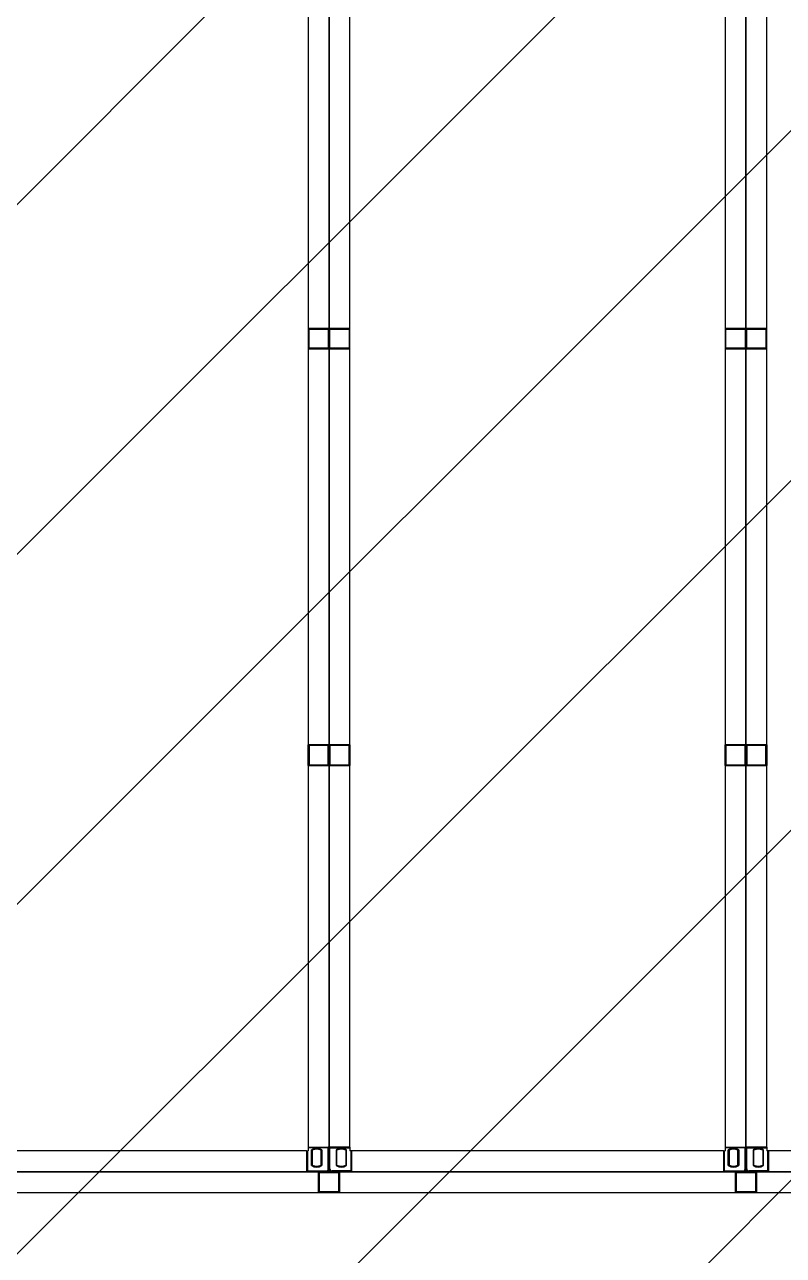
# Model space of a CAD drawing. Header units: millimetres. Extents: x 4133871 to 4440428, y -545651 to -495191.
# Drawn here: x 4277386 to 4277714, y -500579 to -500047 of the extents above; entities that cross this region are included whole.
import ezdxf

# ---------------------------------------------------------------- set-up
doc = ezdxf.new("R2010")
doc.units = ezdxf.units.MM
doc.header["$LTSCALE"] = 60
doc.layers.add('3', color=3, linetype='Continuous')

# ---------------------------------------------------------------- blocks, each defined once
blk = doc.blocks.new('KEY PLAN_NEW')
at = {"color": 253}
for p, q in [((-1166.86, -1135.5), (-1166.86, -1428.38)), ((-1160.86, -1428.38), (-1160.86, -1135.5)), ((-1106.86, -1135.5), (-1106.86, -1428.38)), ((-1100.86, -1428.38), (-1100.86, -1135.5)), ((-1166.86, -1310.44), (-1166.86, -1313.44)), ((-1166.86, -1310.44), (-1163.86, -1310.44)), ((-1166.74, -1313.32), (-1166.74, -1310.56)), ((-1166.74, -1310.56), (-1163.98, -1310.56)), ((-1163.98, -1310.56), (-1163.98, -1313.32)), ((-1163.98, -1310.56), (-1163.98, -1313.32)), ((-1163.86, -1313.44), (-1163.86, -1310.44)), ((-1163.86, -1310.44), (-1163.86, -1313.44)), ((-1163.86, -1310.44), (-1160.86, -1310.44)), ((-1163.74, -1313.32), (-1163.74, -1310.56)), ((-1163.74, -1310.56), (-1160.98, -1310.56)), ((-1160.98, -1310.56), (-1160.98, -1313.32)), ((-1160.98, -1310.56), (-1160.98, -1313.32)), ((-1160.86, -1313.44), (-1160.86, -1310.44)), ((-1106.86, -1310.44), (-1106.86, -1313.44)), ((-1106.86, -1310.44), (-1103.86, -1310.44)), ((-1106.74, -1313.32), (-1106.74, -1310.56)), ((-1106.74, -1310.56), (-1103.98, -1310.56)), ((-1103.98, -1310.56), (-1103.98, -1313.32)), ((-1103.98, -1310.56), (-1103.98, -1313.32)), ((-1103.86, -1313.44), (-1103.86, -1310.44)), ((-1103.86, -1310.44), (-1103.86, -1313.44)), ((-1103.86, -1310.44), (-1100.86, -1310.44)), ((-1103.74, -1313.32), (-1103.74, -1310.56)), ((-1103.74, -1310.56), (-1100.98, -1310.56)), ((-1100.98, -1310.56), (-1100.98, -1313.32)), ((-1100.98, -1310.56), (-1100.98, -1313.32)), ((-1100.86, -1313.44), (-1100.86, -1310.44)), ((-1163.86, -1313.44), (-1166.86, -1313.44)), ((-1163.98, -1313.32), (-1166.74, -1313.32)), ((-1160.86, -1313.44), (-1163.86, -1313.44)), ((-1160.98, -1313.32), (-1163.74, -1313.32)), ((-1103.86, -1313.44), (-1106.86, -1313.44)), ((-1103.98, -1313.32), (-1106.74, -1313.32)), ((-1100.86, -1313.44), (-1103.86, -1313.44)), ((-1100.98, -1313.32), (-1103.74, -1313.32)), ((-1166.86, -1373.44), (-1166.86, -1370.44)), ((-1163.86, -1370.44), (-1166.86, -1370.44)), ((-1163.98, -1370.56), (-1166.74, -1370.56)), ((-1166.74, -1370.56), (-1166.74, -1373.32)), ((-1163.98, -1373.32), (-1163.98, -1370.56)), ((-1163.98, -1373.32), (-1163.98, -1370.56)), ((-1163.86, -1370.44), (-1163.86, -1373.44)), ((-1163.86, -1373.44), (-1163.86, -1370.44)), ((-1160.86, -1370.44), (-1163.86, -1370.44)), ((-1160.98, -1370.56), (-1163.74, -1370.56)), ((-1163.74, -1370.56), (-1163.74, -1373.32)), ((-1160.98, -1373.32), (-1160.98, -1370.56)), ((-1160.98, -1373.32), (-1160.98, -1370.56)), ((-1160.86, -1370.44), (-1160.86, -1373.44)), ((-1106.86, -1373.44), (-1106.86, -1370.44)), ((-1103.86, -1370.44), (-1106.86, -1370.44)), ((-1103.98, -1370.56), (-1106.74, -1370.56)), ((-1106.74, -1370.56), (-1106.74, -1373.32)), ((-1103.98, -1373.32), (-1103.98, -1370.56)), ((-1103.98, -1373.32), (-1103.98, -1370.56)), ((-1103.86, -1370.44), (-1103.86, -1373.44)), ((-1103.86, -1373.44), (-1103.86, -1370.44)), ((-1100.86, -1370.44), (-1103.86, -1370.44)), ((-1100.98, -1370.56), (-1103.74, -1370.56)), ((-1103.74, -1370.56), (-1103.74, -1373.32)), ((-1100.98, -1373.32), (-1100.98, -1370.56)), ((-1100.98, -1373.32), (-1100.98, -1370.56)), ((-1100.86, -1370.44), (-1100.86, -1373.44)), ((-1166.86, -1373.44), (-1163.86, -1373.44)), ((-1166.74, -1373.32), (-1163.98, -1373.32)), ((-1163.86, -1373.44), (-1160.86, -1373.44)), ((-1163.74, -1373.32), (-1160.98, -1373.32)), ((-1106.86, -1373.44), (-1103.86, -1373.44)), ((-1106.74, -1373.32), (-1103.98, -1373.32)), ((-1103.86, -1373.44), (-1100.86, -1373.44)), ((-1103.74, -1373.32), (-1100.98, -1373.32)), ((-1166.86, -1428.38), (-1166.86, -1428.94)), ((-1160.86, -1428.38), (-1160.86, -1428.94)), ((-1106.86, -1428.38), (-1106.86, -1428.94)), ((-1100.86, -1428.38), (-1100.86, -1428.94)), ((-1167.1, -1428.94), (-1220.62, -1428.94)), ((-1167.1, -1428.94), (-1166.86, -1428.94)), ((-1160.62, -1428.94), (-1160.86, -1428.94)), ((-1107.1, -1428.94), (-1160.62, -1428.94)), ((-1107.1, -1428.94), (-1106.86, -1428.94)), ((-1100.62, -1428.94), (-1100.86, -1428.94)), ((-1047.1, -1428.94), (-1100.62, -1428.94)), ((-1165.36, -1434.94), (-1165.36, -1431.94)), ((-1162.36, -1431.94), (-1165.36, -1431.94)), ((-1165.24, -1432.06), (-1162.48, -1432.06)), ((-1165.24, -1432.06), (-1162.48, -1432.06)), ((-1165.24, -1434.82), (-1165.24, -1432.06)), ((-1162.48, -1432.06), (-1162.48, -1434.82)), ((-1162.36, -1431.94), (-1162.36, -1434.94)), ((-1105.36, -1434.94), (-1105.36, -1431.94)), ((-1102.36, -1431.94), (-1105.36, -1431.94)), ((-1105.24, -1432.06), (-1102.48, -1432.06)), ((-1105.24, -1432.06), (-1102.48, -1432.06)), ((-1105.24, -1434.82), (-1105.24, -1432.06)), ((-1102.48, -1432.06), (-1102.48, -1434.82)), ((-1102.36, -1431.94), (-1102.36, -1434.94)), ((-1280.3, -1434.94), (-987.42, -1434.94)), ((-1165.36, -1434.94), (-1162.36, -1434.94)), ((-1162.48, -1434.82), (-1165.24, -1434.82)), ((-1105.36, -1434.94), (-1102.36, -1434.94)), ((-1102.48, -1434.82), (-1105.24, -1434.82))]:
    blk.add_line(p, q, dxfattribs=at)
at = {"color": 253, "linetype": 'Continuous'}
for p, q in [((-1166.86, -1428.38), (-1163.86, -1428.38)), ((-1163.98, -1428.5), (-1166.86, -1428.5)), ((-1166.4, -1431.04), (-1166.4, -1428.78)), ((-1164.89, -1428.78), (-1164.89, -1431.04)), ((-1163.98, -1428.38), (-1163.98, -1428.5)), ((-1163.98, -1428.5), (-1163.86, -1428.5)), ((-1163.98, -1431.53), (-1163.98, -1428.5)), ((-1160.86, -1428.38), (-1163.86, -1428.38)), ((-1163.74, -1428.5), (-1163.86, -1428.5)), ((-1163.74, -1428.38), (-1163.74, -1428.5)), ((-1163.74, -1428.5), (-1160.86, -1428.5)), ((-1163.74, -1431.53), (-1163.74, -1428.5)), ((-1162.84, -1428.78), (-1162.84, -1431.04)), ((-1161.33, -1431.04), (-1161.33, -1428.78)), ((-1106.86, -1428.38), (-1103.86, -1428.38)), ((-1103.98, -1428.5), (-1106.86, -1428.5)), ((-1106.4, -1431.04), (-1106.4, -1428.78)), ((-1104.89, -1428.78), (-1104.89, -1431.04)), ((-1103.98, -1428.38), (-1103.98, -1428.5)), ((-1103.98, -1428.5), (-1103.86, -1428.5)), ((-1103.98, -1431.53), (-1103.98, -1428.5)), ((-1100.86, -1428.38), (-1103.86, -1428.38)), ((-1103.74, -1428.5), (-1103.86, -1428.5)), ((-1103.74, -1428.38), (-1103.74, -1428.5)), ((-1103.74, -1428.5), (-1100.86, -1428.5)), ((-1103.74, -1431.53), (-1103.74, -1428.5)), ((-1102.84, -1428.78), (-1102.84, -1431.04)), ((-1101.33, -1431.04), (-1101.33, -1428.78)), ((-1167.1, -1428.94), (-1167.1, -1431.94)), ((-1166.98, -1428.94), (-1166.98, -1431.82)), ((-1166.28, -1428.85), (-1166.28, -1430.98)), ((-1165.01, -1430.98), (-1165.01, -1428.85)), ((-1162.72, -1430.98), (-1162.72, -1428.85)), ((-1161.45, -1428.85), (-1161.45, -1430.98)), ((-1160.74, -1428.94), (-1160.74, -1431.82)), ((-1160.62, -1428.94), (-1160.62, -1431.94)), ((-1107.1, -1428.94), (-1107.1, -1431.94)), ((-1106.98, -1428.94), (-1106.98, -1431.82)), ((-1106.28, -1428.85), (-1106.28, -1430.98)), ((-1105.01, -1430.98), (-1105.01, -1428.85)), ((-1102.72, -1430.98), (-1102.72, -1428.85)), ((-1101.45, -1428.85), (-1101.45, -1430.98)), ((-1100.74, -1428.94), (-1100.74, -1431.82)), ((-1100.62, -1428.94), (-1100.62, -1431.94)), ((-1167.1, -1431.82), (-1166.98, -1431.82)), ((-1166.98, -1431.94), (-1166.98, -1431.82)), ((-1166.98, -1431.82), (-1164.27, -1431.82)), ((-1164.27, -1431.82), (-1164.27, -1431.94)), ((-1163.98, -1431.53), (-1163.86, -1431.53)), ((-1163.98, -1431.82), (-1163.98, -1431.82)), ((-1163.98, -1431.82), (-1163.98, -1431.82)), ((-1163.74, -1431.53), (-1163.86, -1431.53)), ((-1163.74, -1431.82), (-1163.74, -1431.82)), ((-1163.74, -1431.82), (-1163.74, -1431.82)), ((-1163.45, -1431.82), (-1163.45, -1431.94)), ((-1160.74, -1431.82), (-1163.45, -1431.82)), ((-1160.74, -1431.94), (-1160.74, -1431.82)), ((-1160.62, -1431.82), (-1160.74, -1431.82)), ((-1107.1, -1431.82), (-1106.98, -1431.82)), ((-1106.98, -1431.94), (-1106.98, -1431.82)), ((-1106.98, -1431.82), (-1104.27, -1431.82)), ((-1104.27, -1431.82), (-1104.27, -1431.94)), ((-1103.98, -1431.53), (-1103.86, -1431.53)), ((-1103.98, -1431.82), (-1103.98, -1431.82)), ((-1103.98, -1431.82), (-1103.98, -1431.82)), ((-1103.74, -1431.53), (-1103.86, -1431.53)), ((-1103.74, -1431.82), (-1103.74, -1431.82)), ((-1103.74, -1431.82), (-1103.74, -1431.82)), ((-1103.45, -1431.82), (-1103.45, -1431.94)), ((-1100.74, -1431.82), (-1103.45, -1431.82)), ((-1100.74, -1431.94), (-1100.74, -1431.82)), ((-1100.62, -1431.82), (-1100.74, -1431.82))]:
    blk.add_line(p, q, dxfattribs=at)
at = {"color": 253}
for points in [[(-1223.86, -1131.94), (-1163.86, -1131.94), (-1163.86, -1431.94), (-1223.86, -1431.94)], [(-1163.86, -1131.94), (-1103.86, -1131.94), (-1103.86, -1431.94), (-1163.86, -1431.94)], [(-1103.86, -1131.94), (-1043.86, -1131.94), (-1043.86, -1431.94), (-1103.86, -1431.94)], [(-1283.86, -1491.94), (-1283.86, -1431.94), (-983.86, -1431.94), (-983.86, -1491.94)]]:
    blk.add_lwpolyline(points, close=True, dxfattribs=at)
at = {"color": 253, "linetype": 'Continuous'}
for centre, radius, start, end in [((-1165.64, -1429.91), 1.36, 56.2792, 123.7208), ((-1165.64, -1429.91), 1.24, 59.1964, 120.8036), ((-1163.98, -1428.5), 0.12, 0, 90), ((-1163.74, -1428.5), 0.12, 90, 180), ((-1162.08, -1429.91), 1.36, 56.2792, 123.7208), ((-1162.08, -1429.91), 1.24, 59.1964, 120.8036), ((-1105.64, -1429.91), 1.36, 56.2792, 123.7208), ((-1105.64, -1429.91), 1.24, 59.1964, 120.8036), ((-1103.98, -1428.5), 0.12, 0, 90), ((-1103.74, -1428.5), 0.12, 90, 180), ((-1102.08, -1429.91), 1.36, 56.2792, 123.7208), ((-1102.08, -1429.91), 1.24, 59.1964, 120.8036), ((-1166.98, -1431.82), 0.12, 180, 270), ((-1165.64, -1429.91), 1.36, 236.2792, 303.7208), ((-1165.64, -1429.91), 1.24, 239.1964, 300.8036), ((-1164.27, -1431.53), 0.41, 270, 0), ((-1164.27, -1431.53), 0.29, 270, 0), ((-1163.45, -1431.53), 0.41, 180, 270), ((-1163.45, -1431.53), 0.29, 180, 270), ((-1162.08, -1429.91), 1.36, 236.2792, 303.7208), ((-1162.08, -1429.91), 1.24, 239.1964, 300.8036), ((-1160.74, -1431.82), 0.12, 270, 0), ((-1106.98, -1431.82), 0.12, 180, 270), ((-1105.64, -1429.91), 1.36, 236.2792, 303.7208), ((-1105.64, -1429.91), 1.24, 239.1964, 300.8036), ((-1104.27, -1431.53), 0.41, 270, 0), ((-1104.27, -1431.53), 0.29, 270, 0), ((-1103.45, -1431.53), 0.41, 180, 270), ((-1103.45, -1431.53), 0.29, 180, 270), ((-1102.08, -1429.91), 1.36, 236.2792, 303.7208), ((-1102.08, -1429.91), 1.24, 239.1964, 300.8036), ((-1100.74, -1431.82), 0.12, 270, 0)]:
    blk.add_arc(centre, radius, start, end, dxfattribs=at)
for points, knots in [([(-1166.28, -1428.85), (-1166.28, -1428.85, 46), (-1166.28, -1428.85, 46), (-1166.28, -1428.85, 46), (-1166.28, -1428.85, 46), (-1166.28, -1428.85, 46), (-1166.28, -1428.85, 46), (-1166.28, -1428.85, 46), (-1166.28, -1428.85, 46), (-1166.28, -1428.85, 46), (-1166.28, -1428.84, 46), (-1166.29, -1428.84, 46), (-1166.29, -1428.84, 46), (-1166.29, -1428.84, 46), (-1166.29, -1428.84, 46), (-1166.29, -1428.84, 46), (-1166.3, -1428.84, 46), (-1166.3, -1428.84, 46), (-1166.3, -1428.84, 46), (-1166.3, -1428.84, 46), (-1166.3, -1428.83, 46), (-1166.3, -1428.83, 46), (-1166.31, -1428.83, 46), (-1166.31, -1428.83, 46), (-1166.32, -1428.83, 46), (-1166.32, -1428.83, 46), (-1166.32, -1428.82, 46), (-1166.32, -1428.82, 46), (-1166.32, -1428.82, 46), (-1166.32, -1428.82, 46), (-1166.33, -1428.82, 46), (-1166.33, -1428.82, 46), (-1166.34, -1428.82, 46), (-1166.34, -1428.81, 46), (-1166.35, -1428.81, 46), (-1166.35, -1428.81, 46), (-1166.35, -1428.81, 46), (-1166.35, -1428.81, 46), (-1166.36, -1428.8, 46), (-1166.36, -1428.8, 46), (-1166.36, -1428.8, 46), (-1166.36, -1428.8, 46), (-1166.37, -1428.8, 46), (-1166.37, -1428.8, 46), (-1166.38, -1428.79, 46), (-1166.38, -1428.79, 46), (-1166.39, -1428.79, 46), (-1166.39, -1428.79, 46), (-1166.39, -1428.78, 46), (-1166.39, -1428.78, 46), (-1166.39, -1428.78, 46), (-1166.4, -1428.78, 46), (-1166.4, -1428.78, 46), (-1166.4, -1428.78, 46)], [0, 0, 0, 0, 0.06206, 0.12459, 0.12459, 0.155854, 0.155854, 0.171487, 0.171487, 0.187119, 0.187119, 0.249648, 0.249648, 0.312178, 0.312178, 0.343442, 0.343442, 0.359075, 0.359075, 0.374707, 0.374707, 0.437236, 0.437236, 0.499766, 0.499766, 0.53103, 0.53103, 0.546663, 0.546663, 0.562295, 0.562295, 0.624824, 0.624824, 0.687353, 0.687353, 0.749883, 0.749883, 0.765515, 0.765515, 0.781147, 0.781147, 0.812412, 0.812412, 0.874941, 0.874941, 0.937471, 0.937471, 0.968735, 0.968735, 0.984368, 0.992184, 0.992184, 1, 1, 1, 1]), ([(-1164.89, -1428.78), (-1164.89, -1428.78, 46), (-1164.89, -1428.78, 46), (-1164.89, -1428.78, 46), (-1164.89, -1428.78, 46), (-1164.89, -1428.78, 46), (-1164.89, -1428.79, 46), (-1164.9, -1428.79, 46), (-1164.9, -1428.79, 46), (-1164.91, -1428.79, 46), (-1164.91, -1428.8, 46), (-1164.92, -1428.8, 46), (-1164.92, -1428.8, 46), (-1164.92, -1428.8, 46), (-1164.93, -1428.8, 46), (-1164.93, -1428.8, 46), (-1164.93, -1428.81, 46), (-1164.93, -1428.81, 46), (-1164.93, -1428.81, 46), (-1164.94, -1428.81, 46), (-1164.94, -1428.81, 46), (-1164.95, -1428.82, 46), (-1164.95, -1428.82, 46), (-1164.96, -1428.82, 46), (-1164.96, -1428.82, 46), (-1164.96, -1428.82, 46), (-1164.96, -1428.82, 46), (-1164.96, -1428.82, 46), (-1164.97, -1428.83, 46), (-1164.97, -1428.83, 46), (-1164.97, -1428.83, 46), (-1164.97, -1428.83, 46), (-1164.98, -1428.83, 46), (-1164.98, -1428.83, 46), (-1164.99, -1428.84, 46), (-1164.99, -1428.84, 46), (-1164.99, -1428.84, 46), (-1164.99, -1428.84, 46), (-1164.99, -1428.84, 46), (-1164.99, -1428.84, 46), (-1164.99, -1428.84, 46), (-1164.99, -1428.84, 46), (-1165, -1428.84, 46), (-1165, -1428.84, 46), (-1165, -1428.85, 46), (-1165, -1428.85, 46), (-1165, -1428.85, 46), (-1165, -1428.85, 46), (-1165, -1428.85, 46), (-1165, -1428.85, 46), (-1165.01, -1428.85, 46), (-1165.01, -1428.85, 46), (-1165.01, -1428.85, 46), (-1165.01, -1428.85, 46)], [0, 0, 0, 0, 0.00782, 0.00782, 0.015639, 0.031279, 0.031279, 0.062557, 0.062557, 0.125114, 0.125114, 0.187671, 0.187671, 0.21895, 0.21895, 0.234589, 0.234589, 0.250228, 0.250228, 0.312785, 0.312785, 0.375342, 0.375342, 0.437899, 0.437899, 0.453538, 0.453538, 0.469178, 0.469178, 0.500456, 0.500456, 0.563013, 0.563013, 0.62557, 0.62557, 0.641209, 0.641209, 0.656849, 0.656849, 0.688127, 0.688127, 0.750684, 0.750684, 0.813241, 0.813241, 0.828881, 0.828881, 0.84452, 0.84452, 0.875798, 0.875798, 0.938355, 1, 1, 1, 1]), ([(-1162.84, -1428.78), (-1162.84, -1428.78, 46), (-1162.84, -1428.78, 46), (-1162.83, -1428.78, 46), (-1162.83, -1428.78, 46), (-1162.83, -1428.78, 46), (-1162.83, -1428.79, 46), (-1162.83, -1428.79, 46), (-1162.82, -1428.79, 46), (-1162.82, -1428.79, 46), (-1162.81, -1428.8, 46), (-1162.81, -1428.8, 46), (-1162.8, -1428.8, 46), (-1162.8, -1428.8, 46), (-1162.8, -1428.8, 46), (-1162.8, -1428.8, 46), (-1162.79, -1428.81, 46), (-1162.79, -1428.81, 46), (-1162.79, -1428.81, 46), (-1162.79, -1428.81, 46), (-1162.78, -1428.81, 46), (-1162.78, -1428.82, 46), (-1162.77, -1428.82, 46), (-1162.77, -1428.82, 46), (-1162.76, -1428.82, 46), (-1162.76, -1428.82, 46), (-1162.76, -1428.82, 46), (-1162.76, -1428.82, 46), (-1162.76, -1428.83, 46), (-1162.76, -1428.83, 46), (-1162.75, -1428.83, 46), (-1162.75, -1428.83, 46), (-1162.74, -1428.83, 46), (-1162.74, -1428.83, 46), (-1162.74, -1428.84, 46), (-1162.74, -1428.84, 46), (-1162.74, -1428.84, 46), (-1162.74, -1428.84, 46), (-1162.73, -1428.84, 46), (-1162.73, -1428.84, 46), (-1162.73, -1428.84, 46), (-1162.73, -1428.84, 46), (-1162.73, -1428.84, 46), (-1162.72, -1428.84, 46), (-1162.72, -1428.85, 46), (-1162.72, -1428.85, 46), (-1162.72, -1428.85, 46), (-1162.72, -1428.85, 46), (-1162.72, -1428.85, 46), (-1162.72, -1428.85, 46), (-1162.72, -1428.85, 46), (-1162.72, -1428.85, 46), (-1162.72, -1428.85, 46), (-1162.72, -1428.85, 46)], [0, 0, 0, 0, 0.00782, 0.00782, 0.015639, 0.031279, 0.031279, 0.062557, 0.062557, 0.125114, 0.125114, 0.187671, 0.187671, 0.21895, 0.21895, 0.234589, 0.234589, 0.250228, 0.250228, 0.312785, 0.312785, 0.375342, 0.375342, 0.437899, 0.437899, 0.453538, 0.453538, 0.469178, 0.469178, 0.500456, 0.500456, 0.563013, 0.563013, 0.62557, 0.62557, 0.641209, 0.641209, 0.656849, 0.656849, 0.688127, 0.688127, 0.750684, 0.750684, 0.813241, 0.813241, 0.828881, 0.828881, 0.84452, 0.84452, 0.875798, 0.875798, 0.938355, 1, 1, 1, 1]), ([(-1161.45, -1428.85), (-1161.45, -1428.85, 46), (-1161.45, -1428.85, 46), (-1161.45, -1428.85, 46), (-1161.44, -1428.85, 46), (-1161.44, -1428.85, 46), (-1161.44, -1428.85, 46), (-1161.44, -1428.85, 46), (-1161.44, -1428.85, 46), (-1161.44, -1428.85, 46), (-1161.44, -1428.84, 46), (-1161.44, -1428.84, 46), (-1161.43, -1428.84, 46), (-1161.43, -1428.84, 46), (-1161.43, -1428.84, 46), (-1161.43, -1428.84, 46), (-1161.43, -1428.84, 46), (-1161.43, -1428.84, 46), (-1161.43, -1428.84, 46), (-1161.43, -1428.84, 46), (-1161.42, -1428.83, 46), (-1161.42, -1428.83, 46), (-1161.41, -1428.83, 46), (-1161.41, -1428.83, 46), (-1161.41, -1428.83, 46), (-1161.41, -1428.83, 46), (-1161.4, -1428.82, 46), (-1161.4, -1428.82, 46), (-1161.4, -1428.82, 46), (-1161.4, -1428.82, 46), (-1161.4, -1428.82, 46), (-1161.39, -1428.82, 46), (-1161.39, -1428.82, 46), (-1161.38, -1428.81, 46), (-1161.38, -1428.81, 46), (-1161.37, -1428.81, 46), (-1161.37, -1428.81, 46), (-1161.37, -1428.81, 46), (-1161.37, -1428.8, 46), (-1161.37, -1428.8, 46), (-1161.36, -1428.8, 46), (-1161.36, -1428.8, 46), (-1161.36, -1428.8, 46), (-1161.35, -1428.8, 46), (-1161.35, -1428.79, 46), (-1161.34, -1428.79, 46), (-1161.34, -1428.79, 46), (-1161.33, -1428.79, 46), (-1161.33, -1428.78, 46), (-1161.33, -1428.78, 46), (-1161.33, -1428.78, 46), (-1161.33, -1428.78, 46), (-1161.33, -1428.78, 46), (-1161.33, -1428.78, 46)], [0, 0, 0, 0, 0.06206, 0.12459, 0.12459, 0.155854, 0.155854, 0.171487, 0.171487, 0.187119, 0.187119, 0.249648, 0.249648, 0.312178, 0.312178, 0.343442, 0.343442, 0.359075, 0.359075, 0.374707, 0.374707, 0.437236, 0.437236, 0.499766, 0.499766, 0.53103, 0.53103, 0.546663, 0.546663, 0.562295, 0.562295, 0.624824, 0.624824, 0.687353, 0.687353, 0.749883, 0.749883, 0.765515, 0.765515, 0.781147, 0.781147, 0.812412, 0.812412, 0.874941, 0.874941, 0.937471, 0.937471, 0.968735, 0.968735, 0.984368, 0.992184, 0.992184, 1, 1, 1, 1]), ([(-1106.28, -1428.85), (-1106.28, -1428.85, 46), (-1106.28, -1428.85, 46), (-1106.28, -1428.85, 46), (-1106.28, -1428.85, 46), (-1106.28, -1428.85, 46), (-1106.28, -1428.85, 46), (-1106.28, -1428.85, 46), (-1106.28, -1428.85, 46), (-1106.28, -1428.85, 46), (-1106.28, -1428.84, 46), (-1106.29, -1428.84, 46), (-1106.29, -1428.84, 46), (-1106.29, -1428.84, 46), (-1106.29, -1428.84, 46), (-1106.29, -1428.84, 46), (-1106.3, -1428.84, 46), (-1106.3, -1428.84, 46), (-1106.3, -1428.84, 46), (-1106.3, -1428.84, 46), (-1106.3, -1428.83, 46), (-1106.3, -1428.83, 46), (-1106.31, -1428.83, 46), (-1106.31, -1428.83, 46), (-1106.32, -1428.83, 46), (-1106.32, -1428.83, 46), (-1106.32, -1428.82, 46), (-1106.32, -1428.82, 46), (-1106.32, -1428.82, 46), (-1106.32, -1428.82, 46), (-1106.33, -1428.82, 46), (-1106.33, -1428.82, 46), (-1106.34, -1428.82, 46), (-1106.34, -1428.81, 46), (-1106.35, -1428.81, 46), (-1106.35, -1428.81, 46), (-1106.35, -1428.81, 46), (-1106.35, -1428.81, 46), (-1106.36, -1428.8, 46), (-1106.36, -1428.8, 46), (-1106.36, -1428.8, 46), (-1106.36, -1428.8, 46), (-1106.37, -1428.8, 46), (-1106.37, -1428.8, 46), (-1106.38, -1428.79, 46), (-1106.38, -1428.79, 46), (-1106.39, -1428.79, 46), (-1106.39, -1428.79, 46), (-1106.39, -1428.78, 46), (-1106.39, -1428.78, 46), (-1106.39, -1428.78, 46), (-1106.4, -1428.78, 46), (-1106.4, -1428.78, 46), (-1106.4, -1428.78, 46)], [0, 0, 0, 0, 0.06206, 0.12459, 0.12459, 0.155854, 0.155854, 0.171487, 0.171487, 0.187119, 0.187119, 0.249648, 0.249648, 0.312178, 0.312178, 0.343442, 0.343442, 0.359075, 0.359075, 0.374707, 0.374707, 0.437236, 0.437236, 0.499766, 0.499766, 0.53103, 0.53103, 0.546663, 0.546663, 0.562295, 0.562295, 0.624824, 0.624824, 0.687353, 0.687353, 0.749883, 0.749883, 0.765515, 0.765515, 0.781147, 0.781147, 0.812412, 0.812412, 0.874941, 0.874941, 0.937471, 0.937471, 0.968735, 0.968735, 0.984368, 0.992184, 0.992184, 1, 1, 1, 1]), ([(-1104.89, -1428.78), (-1104.89, -1428.78, 46), (-1104.89, -1428.78, 46), (-1104.89, -1428.78, 46), (-1104.89, -1428.78, 46), (-1104.89, -1428.78, 46), (-1104.89, -1428.79, 46), (-1104.9, -1428.79, 46), (-1104.9, -1428.79, 46), (-1104.91, -1428.79, 46), (-1104.91, -1428.8, 46), (-1104.92, -1428.8, 46), (-1104.92, -1428.8, 46), (-1104.92, -1428.8, 46), (-1104.93, -1428.8, 46), (-1104.93, -1428.8, 46), (-1104.93, -1428.81, 46), (-1104.93, -1428.81, 46), (-1104.93, -1428.81, 46), (-1104.94, -1428.81, 46), (-1104.94, -1428.81, 46), (-1104.95, -1428.82, 46), (-1104.95, -1428.82, 46), (-1104.96, -1428.82, 46), (-1104.96, -1428.82, 46), (-1104.96, -1428.82, 46), (-1104.96, -1428.82, 46), (-1104.96, -1428.82, 46), (-1104.97, -1428.83, 46), (-1104.97, -1428.83, 46), (-1104.97, -1428.83, 46), (-1104.97, -1428.83, 46), (-1104.98, -1428.83, 46), (-1104.98, -1428.83, 46), (-1104.99, -1428.84, 46), (-1104.99, -1428.84, 46), (-1104.99, -1428.84, 46), (-1104.99, -1428.84, 46), (-1104.99, -1428.84, 46), (-1104.99, -1428.84, 46), (-1104.99, -1428.84, 46), (-1104.99, -1428.84, 46), (-1105, -1428.84, 46), (-1105, -1428.84, 46), (-1105, -1428.85, 46), (-1105, -1428.85, 46), (-1105, -1428.85, 46), (-1105, -1428.85, 46), (-1105, -1428.85, 46), (-1105, -1428.85, 46), (-1105.01, -1428.85, 46), (-1105.01, -1428.85, 46), (-1105.01, -1428.85, 46), (-1105.01, -1428.85, 46)], [0, 0, 0, 0, 0.00782, 0.00782, 0.015639, 0.031279, 0.031279, 0.062557, 0.062557, 0.125114, 0.125114, 0.187671, 0.187671, 0.21895, 0.21895, 0.234589, 0.234589, 0.250228, 0.250228, 0.312785, 0.312785, 0.375342, 0.375342, 0.437899, 0.437899, 0.453538, 0.453538, 0.469178, 0.469178, 0.500456, 0.500456, 0.563013, 0.563013, 0.62557, 0.62557, 0.641209, 0.641209, 0.656849, 0.656849, 0.688127, 0.688127, 0.750684, 0.750684, 0.813241, 0.813241, 0.828881, 0.828881, 0.84452, 0.84452, 0.875798, 0.875798, 0.938355, 1, 1, 1, 1]), ([(-1102.84, -1428.78), (-1102.84, -1428.78, 46), (-1102.84, -1428.78, 46), (-1102.83, -1428.78, 46), (-1102.83, -1428.78, 46), (-1102.83, -1428.78, 46), (-1102.83, -1428.79, 46), (-1102.83, -1428.79, 46), (-1102.82, -1428.79, 46), (-1102.82, -1428.79, 46), (-1102.81, -1428.8, 46), (-1102.81, -1428.8, 46), (-1102.8, -1428.8, 46), (-1102.8, -1428.8, 46), (-1102.8, -1428.8, 46), (-1102.8, -1428.8, 46), (-1102.79, -1428.81, 46), (-1102.79, -1428.81, 46), (-1102.79, -1428.81, 46), (-1102.79, -1428.81, 46), (-1102.78, -1428.81, 46), (-1102.78, -1428.82, 46), (-1102.77, -1428.82, 46), (-1102.77, -1428.82, 46), (-1102.76, -1428.82, 46), (-1102.76, -1428.82, 46), (-1102.76, -1428.82, 46), (-1102.76, -1428.82, 46), (-1102.76, -1428.83, 46), (-1102.76, -1428.83, 46), (-1102.75, -1428.83, 46), (-1102.75, -1428.83, 46), (-1102.74, -1428.83, 46), (-1102.74, -1428.83, 46), (-1102.74, -1428.84, 46), (-1102.74, -1428.84, 46), (-1102.74, -1428.84, 46), (-1102.74, -1428.84, 46), (-1102.73, -1428.84, 46), (-1102.73, -1428.84, 46), (-1102.73, -1428.84, 46), (-1102.73, -1428.84, 46), (-1102.73, -1428.84, 46), (-1102.72, -1428.84, 46), (-1102.72, -1428.85, 46), (-1102.72, -1428.85, 46), (-1102.72, -1428.85, 46), (-1102.72, -1428.85, 46), (-1102.72, -1428.85, 46), (-1102.72, -1428.85, 46), (-1102.72, -1428.85, 46), (-1102.72, -1428.85, 46), (-1102.72, -1428.85, 46), (-1102.72, -1428.85, 46)], [0, 0, 0, 0, 0.00782, 0.00782, 0.015639, 0.031279, 0.031279, 0.062557, 0.062557, 0.125114, 0.125114, 0.187671, 0.187671, 0.21895, 0.21895, 0.234589, 0.234589, 0.250228, 0.250228, 0.312785, 0.312785, 0.375342, 0.375342, 0.437899, 0.437899, 0.453538, 0.453538, 0.469178, 0.469178, 0.500456, 0.500456, 0.563013, 0.563013, 0.62557, 0.62557, 0.641209, 0.641209, 0.656849, 0.656849, 0.688127, 0.688127, 0.750684, 0.750684, 0.813241, 0.813241, 0.828881, 0.828881, 0.84452, 0.84452, 0.875798, 0.875798, 0.938355, 1, 1, 1, 1]), ([(-1101.45, -1428.85), (-1101.45, -1428.85, 46), (-1101.45, -1428.85, 46), (-1101.45, -1428.85, 46), (-1101.44, -1428.85, 46), (-1101.44, -1428.85, 46), (-1101.44, -1428.85, 46), (-1101.44, -1428.85, 46), (-1101.44, -1428.85, 46), (-1101.44, -1428.85, 46), (-1101.44, -1428.84, 46), (-1101.44, -1428.84, 46), (-1101.43, -1428.84, 46), (-1101.43, -1428.84, 46), (-1101.43, -1428.84, 46), (-1101.43, -1428.84, 46), (-1101.43, -1428.84, 46), (-1101.43, -1428.84, 46), (-1101.43, -1428.84, 46), (-1101.43, -1428.84, 46), (-1101.42, -1428.83, 46), (-1101.42, -1428.83, 46), (-1101.41, -1428.83, 46), (-1101.41, -1428.83, 46), (-1101.41, -1428.83, 46), (-1101.41, -1428.83, 46), (-1101.4, -1428.82, 46), (-1101.4, -1428.82, 46), (-1101.4, -1428.82, 46), (-1101.4, -1428.82, 46), (-1101.4, -1428.82, 46), (-1101.39, -1428.82, 46), (-1101.39, -1428.82, 46), (-1101.38, -1428.81, 46), (-1101.38, -1428.81, 46), (-1101.37, -1428.81, 46), (-1101.37, -1428.81, 46), (-1101.37, -1428.81, 46), (-1101.37, -1428.8, 46), (-1101.37, -1428.8, 46), (-1101.36, -1428.8, 46), (-1101.36, -1428.8, 46), (-1101.36, -1428.8, 46), (-1101.35, -1428.8, 46), (-1101.35, -1428.79, 46), (-1101.34, -1428.79, 46), (-1101.34, -1428.79, 46), (-1101.33, -1428.79, 46), (-1101.33, -1428.78, 46), (-1101.33, -1428.78, 46), (-1101.33, -1428.78, 46), (-1101.33, -1428.78, 46), (-1101.33, -1428.78, 46), (-1101.33, -1428.78, 46)], [0, 0, 0, 0, 0.06206, 0.12459, 0.12459, 0.155854, 0.155854, 0.171487, 0.171487, 0.187119, 0.187119, 0.249648, 0.249648, 0.312178, 0.312178, 0.343442, 0.343442, 0.359075, 0.359075, 0.374707, 0.374707, 0.437236, 0.437236, 0.499766, 0.499766, 0.53103, 0.53103, 0.546663, 0.546663, 0.562295, 0.562295, 0.624824, 0.624824, 0.687353, 0.687353, 0.749883, 0.749883, 0.765515, 0.765515, 0.781147, 0.781147, 0.812412, 0.812412, 0.874941, 0.874941, 0.937471, 0.937471, 0.968735, 0.968735, 0.984368, 0.992184, 0.992184, 1, 1, 1, 1]), ([(-1166.28, -1430.98), (-1166.28, -1430.98, 46), (-1166.28, -1430.98, 46), (-1166.28, -1430.98, 46), (-1166.28, -1430.98, 46), (-1166.28, -1430.98, 46), (-1166.28, -1430.98, 46), (-1166.28, -1430.98, 46), (-1166.28, -1430.98, 46), (-1166.28, -1430.98, 46), (-1166.28, -1430.98, 46), (-1166.29, -1430.98, 46), (-1166.29, -1430.99, 46), (-1166.29, -1430.99, 46), (-1166.29, -1430.99, 46), (-1166.29, -1430.99, 46), (-1166.3, -1430.99, 46), (-1166.3, -1430.99, 46), (-1166.3, -1430.99, 46), (-1166.3, -1430.99, 46), (-1166.3, -1430.99, 46), (-1166.3, -1430.99, 46), (-1166.31, -1431, 46), (-1166.31, -1431, 46), (-1166.32, -1431, 46), (-1166.32, -1431, 46), (-1166.32, -1431, 46), (-1166.32, -1431, 46), (-1166.32, -1431, 46), (-1166.32, -1431, 46), (-1166.33, -1431.01, 46), (-1166.33, -1431.01, 46), (-1166.34, -1431.01, 46), (-1166.34, -1431.01, 46), (-1166.35, -1431.02, 46), (-1166.35, -1431.02, 46), (-1166.35, -1431.02, 46), (-1166.35, -1431.02, 46), (-1166.36, -1431.02, 46), (-1166.36, -1431.02, 46), (-1166.36, -1431.03, 46), (-1166.36, -1431.03, 46), (-1166.37, -1431.03, 46), (-1166.37, -1431.03, 46), (-1166.38, -1431.03, 46), (-1166.38, -1431.04, 46), (-1166.39, -1431.04, 46), (-1166.39, -1431.04, 46), (-1166.39, -1431.04, 46), (-1166.39, -1431.04, 46), (-1166.39, -1431.04, 46), (-1166.4, -1431.04, 46), (-1166.4, -1431.04, 46), (-1166.4, -1431.04, 46)], [0, 0, 0, 0, 0.06206, 0.12459, 0.12459, 0.155854, 0.155854, 0.171487, 0.171487, 0.187119, 0.187119, 0.249648, 0.249648, 0.312178, 0.312178, 0.343442, 0.343442, 0.359075, 0.359075, 0.374707, 0.374707, 0.437236, 0.437236, 0.499766, 0.499766, 0.53103, 0.53103, 0.546663, 0.546663, 0.562295, 0.562295, 0.624824, 0.624824, 0.687353, 0.687353, 0.749883, 0.749883, 0.765515, 0.765515, 0.781147, 0.781147, 0.812412, 0.812412, 0.874941, 0.874941, 0.937471, 0.937471, 0.968735, 0.968735, 0.984368, 0.992184, 0.992184, 1, 1, 1, 1]), ([(-1164.89, -1431.04), (-1164.89, -1431.04, 46), (-1164.89, -1431.04, 46), (-1164.89, -1431.04, 46), (-1164.89, -1431.04, 46), (-1164.89, -1431.04, 46), (-1164.89, -1431.04, 46), (-1164.9, -1431.04, 46), (-1164.9, -1431.04, 46), (-1164.91, -1431.03, 46), (-1164.91, -1431.03, 46), (-1164.92, -1431.03, 46), (-1164.92, -1431.03, 46), (-1164.92, -1431.03, 46), (-1164.93, -1431.02, 46), (-1164.93, -1431.02, 46), (-1164.93, -1431.02, 46), (-1164.93, -1431.02, 46), (-1164.93, -1431.02, 46), (-1164.94, -1431.02, 46), (-1164.94, -1431.01, 46), (-1164.95, -1431.01, 46), (-1164.95, -1431.01, 46), (-1164.96, -1431.01, 46), (-1164.96, -1431, 46), (-1164.96, -1431, 46), (-1164.96, -1431, 46), (-1164.96, -1431, 46), (-1164.97, -1431, 46), (-1164.97, -1431, 46), (-1164.97, -1431, 46), (-1164.97, -1431, 46), (-1164.98, -1430.99, 46), (-1164.98, -1430.99, 46), (-1164.99, -1430.99, 46), (-1164.99, -1430.99, 46), (-1164.99, -1430.99, 46), (-1164.99, -1430.99, 46), (-1164.99, -1430.99, 46), (-1164.99, -1430.99, 46), (-1164.99, -1430.99, 46), (-1164.99, -1430.99, 46), (-1165, -1430.98, 46), (-1165, -1430.98, 46), (-1165, -1430.98, 46), (-1165, -1430.98, 46), (-1165, -1430.98, 46), (-1165, -1430.98, 46), (-1165, -1430.98, 46), (-1165, -1430.98, 46), (-1165.01, -1430.98, 46), (-1165.01, -1430.98, 46), (-1165.01, -1430.98, 46), (-1165.01, -1430.98, 46)], [0, 0, 0, 0, 0.00782, 0.00782, 0.015639, 0.031279, 0.031279, 0.062557, 0.062557, 0.125114, 0.125114, 0.187671, 0.187671, 0.21895, 0.21895, 0.234589, 0.234589, 0.250228, 0.250228, 0.312785, 0.312785, 0.375342, 0.375342, 0.437899, 0.437899, 0.453538, 0.453538, 0.469178, 0.469178, 0.500456, 0.500456, 0.563013, 0.563013, 0.62557, 0.62557, 0.641209, 0.641209, 0.656849, 0.656849, 0.688127, 0.688127, 0.750684, 0.750684, 0.813241, 0.813241, 0.828881, 0.828881, 0.84452, 0.84452, 0.875798, 0.875798, 0.938355, 1, 1, 1, 1]), ([(-1162.84, -1431.04), (-1162.84, -1431.04, 46), (-1162.84, -1431.04, 46), (-1162.83, -1431.04, 46), (-1162.83, -1431.04, 46), (-1162.83, -1431.04, 46), (-1162.83, -1431.04, 46), (-1162.83, -1431.04, 46), (-1162.82, -1431.04, 46), (-1162.82, -1431.03, 46), (-1162.81, -1431.03, 46), (-1162.81, -1431.03, 46), (-1162.8, -1431.03, 46), (-1162.8, -1431.03, 46), (-1162.8, -1431.02, 46), (-1162.8, -1431.02, 46), (-1162.79, -1431.02, 46), (-1162.79, -1431.02, 46), (-1162.79, -1431.02, 46), (-1162.79, -1431.02, 46), (-1162.78, -1431.01, 46), (-1162.78, -1431.01, 46), (-1162.77, -1431.01, 46), (-1162.77, -1431.01, 46), (-1162.76, -1431, 46), (-1162.76, -1431, 46), (-1162.76, -1431, 46), (-1162.76, -1431, 46), (-1162.76, -1431, 46), (-1162.76, -1431, 46), (-1162.75, -1431, 46), (-1162.75, -1431, 46), (-1162.74, -1430.99, 46), (-1162.74, -1430.99, 46), (-1162.74, -1430.99, 46), (-1162.74, -1430.99, 46), (-1162.74, -1430.99, 46), (-1162.74, -1430.99, 46), (-1162.73, -1430.99, 46), (-1162.73, -1430.99, 46), (-1162.73, -1430.99, 46), (-1162.73, -1430.99, 46), (-1162.73, -1430.98, 46), (-1162.72, -1430.98, 46), (-1162.72, -1430.98, 46), (-1162.72, -1430.98, 46), (-1162.72, -1430.98, 46), (-1162.72, -1430.98, 46), (-1162.72, -1430.98, 46), (-1162.72, -1430.98, 46), (-1162.72, -1430.98, 46), (-1162.72, -1430.98, 46), (-1162.72, -1430.98, 46), (-1162.72, -1430.98, 46)], [0, 0, 0, 0, 0.00782, 0.00782, 0.015639, 0.031279, 0.031279, 0.062557, 0.062557, 0.125114, 0.125114, 0.187671, 0.187671, 0.21895, 0.21895, 0.234589, 0.234589, 0.250228, 0.250228, 0.312785, 0.312785, 0.375342, 0.375342, 0.437899, 0.437899, 0.453538, 0.453538, 0.469178, 0.469178, 0.500456, 0.500456, 0.563013, 0.563013, 0.62557, 0.62557, 0.641209, 0.641209, 0.656849, 0.656849, 0.688127, 0.688127, 0.750684, 0.750684, 0.813241, 0.813241, 0.828881, 0.828881, 0.84452, 0.84452, 0.875798, 0.875798, 0.938355, 1, 1, 1, 1]), ([(-1161.45, -1430.98), (-1161.45, -1430.98, 46), (-1161.45, -1430.98, 46), (-1161.45, -1430.98, 46), (-1161.44, -1430.98, 46), (-1161.44, -1430.98, 46), (-1161.44, -1430.98, 46), (-1161.44, -1430.98, 46), (-1161.44, -1430.98, 46), (-1161.44, -1430.98, 46), (-1161.44, -1430.98, 46), (-1161.44, -1430.98, 46), (-1161.43, -1430.99, 46), (-1161.43, -1430.99, 46), (-1161.43, -1430.99, 46), (-1161.43, -1430.99, 46), (-1161.43, -1430.99, 46), (-1161.43, -1430.99, 46), (-1161.43, -1430.99, 46), (-1161.43, -1430.99, 46), (-1161.42, -1430.99, 46), (-1161.42, -1430.99, 46), (-1161.41, -1431, 46), (-1161.41, -1431, 46), (-1161.41, -1431, 46), (-1161.41, -1431, 46), (-1161.4, -1431, 46), (-1161.4, -1431, 46), (-1161.4, -1431, 46), (-1161.4, -1431, 46), (-1161.4, -1431.01, 46), (-1161.39, -1431.01, 46), (-1161.39, -1431.01, 46), (-1161.38, -1431.01, 46), (-1161.38, -1431.02, 46), (-1161.37, -1431.02, 46), (-1161.37, -1431.02, 46), (-1161.37, -1431.02, 46), (-1161.37, -1431.02, 46), (-1161.37, -1431.02, 46), (-1161.36, -1431.03, 46), (-1161.36, -1431.03, 46), (-1161.36, -1431.03, 46), (-1161.35, -1431.03, 46), (-1161.35, -1431.03, 46), (-1161.34, -1431.04, 46), (-1161.34, -1431.04, 46), (-1161.33, -1431.04, 46), (-1161.33, -1431.04, 46), (-1161.33, -1431.04, 46), (-1161.33, -1431.04, 46), (-1161.33, -1431.04, 46), (-1161.33, -1431.04, 46), (-1161.33, -1431.04, 46)], [0, 0, 0, 0, 0.06206, 0.12459, 0.12459, 0.155854, 0.155854, 0.171487, 0.171487, 0.187119, 0.187119, 0.249648, 0.249648, 0.312178, 0.312178, 0.343442, 0.343442, 0.359075, 0.359075, 0.374707, 0.374707, 0.437236, 0.437236, 0.499766, 0.499766, 0.53103, 0.53103, 0.546663, 0.546663, 0.562295, 0.562295, 0.624824, 0.624824, 0.687353, 0.687353, 0.749883, 0.749883, 0.765515, 0.765515, 0.781147, 0.781147, 0.812412, 0.812412, 0.874941, 0.874941, 0.937471, 0.937471, 0.968735, 0.968735, 0.984368, 0.992184, 0.992184, 1, 1, 1, 1]), ([(-1106.28, -1430.98), (-1106.28, -1430.98, 46), (-1106.28, -1430.98, 46), (-1106.28, -1430.98, 46), (-1106.28, -1430.98, 46), (-1106.28, -1430.98, 46), (-1106.28, -1430.98, 46), (-1106.28, -1430.98, 46), (-1106.28, -1430.98, 46), (-1106.28, -1430.98, 46), (-1106.28, -1430.98, 46), (-1106.29, -1430.98, 46), (-1106.29, -1430.99, 46), (-1106.29, -1430.99, 46), (-1106.29, -1430.99, 46), (-1106.29, -1430.99, 46), (-1106.3, -1430.99, 46), (-1106.3, -1430.99, 46), (-1106.3, -1430.99, 46), (-1106.3, -1430.99, 46), (-1106.3, -1430.99, 46), (-1106.3, -1430.99, 46), (-1106.31, -1431, 46), (-1106.31, -1431, 46), (-1106.32, -1431, 46), (-1106.32, -1431, 46), (-1106.32, -1431, 46), (-1106.32, -1431, 46), (-1106.32, -1431, 46), (-1106.32, -1431, 46), (-1106.33, -1431.01, 46), (-1106.33, -1431.01, 46), (-1106.34, -1431.01, 46), (-1106.34, -1431.01, 46), (-1106.35, -1431.02, 46), (-1106.35, -1431.02, 46), (-1106.35, -1431.02, 46), (-1106.35, -1431.02, 46), (-1106.36, -1431.02, 46), (-1106.36, -1431.02, 46), (-1106.36, -1431.03, 46), (-1106.36, -1431.03, 46), (-1106.37, -1431.03, 46), (-1106.37, -1431.03, 46), (-1106.38, -1431.03, 46), (-1106.38, -1431.04, 46), (-1106.39, -1431.04, 46), (-1106.39, -1431.04, 46), (-1106.39, -1431.04, 46), (-1106.39, -1431.04, 46), (-1106.39, -1431.04, 46), (-1106.4, -1431.04, 46), (-1106.4, -1431.04, 46), (-1106.4, -1431.04, 46)], [0, 0, 0, 0, 0.06206, 0.12459, 0.12459, 0.155854, 0.155854, 0.171487, 0.171487, 0.187119, 0.187119, 0.249648, 0.249648, 0.312178, 0.312178, 0.343442, 0.343442, 0.359075, 0.359075, 0.374707, 0.374707, 0.437236, 0.437236, 0.499766, 0.499766, 0.53103, 0.53103, 0.546663, 0.546663, 0.562295, 0.562295, 0.624824, 0.624824, 0.687353, 0.687353, 0.749883, 0.749883, 0.765515, 0.765515, 0.781147, 0.781147, 0.812412, 0.812412, 0.874941, 0.874941, 0.937471, 0.937471, 0.968735, 0.968735, 0.984368, 0.992184, 0.992184, 1, 1, 1, 1]), ([(-1104.89, -1431.04), (-1104.89, -1431.04, 46), (-1104.89, -1431.04, 46), (-1104.89, -1431.04, 46), (-1104.89, -1431.04, 46), (-1104.89, -1431.04, 46), (-1104.89, -1431.04, 46), (-1104.9, -1431.04, 46), (-1104.9, -1431.04, 46), (-1104.91, -1431.03, 46), (-1104.91, -1431.03, 46), (-1104.92, -1431.03, 46), (-1104.92, -1431.03, 46), (-1104.92, -1431.03, 46), (-1104.93, -1431.02, 46), (-1104.93, -1431.02, 46), (-1104.93, -1431.02, 46), (-1104.93, -1431.02, 46), (-1104.93, -1431.02, 46), (-1104.94, -1431.02, 46), (-1104.94, -1431.01, 46), (-1104.95, -1431.01, 46), (-1104.95, -1431.01, 46), (-1104.96, -1431.01, 46), (-1104.96, -1431, 46), (-1104.96, -1431, 46), (-1104.96, -1431, 46), (-1104.96, -1431, 46), (-1104.97, -1431, 46), (-1104.97, -1431, 46), (-1104.97, -1431, 46), (-1104.97, -1431, 46), (-1104.98, -1430.99, 46), (-1104.98, -1430.99, 46), (-1104.99, -1430.99, 46), (-1104.99, -1430.99, 46), (-1104.99, -1430.99, 46), (-1104.99, -1430.99, 46), (-1104.99, -1430.99, 46), (-1104.99, -1430.99, 46), (-1104.99, -1430.99, 46), (-1104.99, -1430.99, 46), (-1105, -1430.98, 46), (-1105, -1430.98, 46), (-1105, -1430.98, 46), (-1105, -1430.98, 46), (-1105, -1430.98, 46), (-1105, -1430.98, 46), (-1105, -1430.98, 46), (-1105, -1430.98, 46), (-1105.01, -1430.98, 46), (-1105.01, -1430.98, 46), (-1105.01, -1430.98, 46), (-1105.01, -1430.98, 46)], [0, 0, 0, 0, 0.00782, 0.00782, 0.015639, 0.031279, 0.031279, 0.062557, 0.062557, 0.125114, 0.125114, 0.187671, 0.187671, 0.21895, 0.21895, 0.234589, 0.234589, 0.250228, 0.250228, 0.312785, 0.312785, 0.375342, 0.375342, 0.437899, 0.437899, 0.453538, 0.453538, 0.469178, 0.469178, 0.500456, 0.500456, 0.563013, 0.563013, 0.62557, 0.62557, 0.641209, 0.641209, 0.656849, 0.656849, 0.688127, 0.688127, 0.750684, 0.750684, 0.813241, 0.813241, 0.828881, 0.828881, 0.84452, 0.84452, 0.875798, 0.875798, 0.938355, 1, 1, 1, 1]), ([(-1102.84, -1431.04), (-1102.84, -1431.04, 46), (-1102.84, -1431.04, 46), (-1102.83, -1431.04, 46), (-1102.83, -1431.04, 46), (-1102.83, -1431.04, 46), (-1102.83, -1431.04, 46), (-1102.83, -1431.04, 46), (-1102.82, -1431.04, 46), (-1102.82, -1431.03, 46), (-1102.81, -1431.03, 46), (-1102.81, -1431.03, 46), (-1102.8, -1431.03, 46), (-1102.8, -1431.03, 46), (-1102.8, -1431.02, 46), (-1102.8, -1431.02, 46), (-1102.79, -1431.02, 46), (-1102.79, -1431.02, 46), (-1102.79, -1431.02, 46), (-1102.79, -1431.02, 46), (-1102.78, -1431.01, 46), (-1102.78, -1431.01, 46), (-1102.77, -1431.01, 46), (-1102.77, -1431.01, 46), (-1102.76, -1431, 46), (-1102.76, -1431, 46), (-1102.76, -1431, 46), (-1102.76, -1431, 46), (-1102.76, -1431, 46), (-1102.76, -1431, 46), (-1102.75, -1431, 46), (-1102.75, -1431, 46), (-1102.74, -1430.99, 46), (-1102.74, -1430.99, 46), (-1102.74, -1430.99, 46), (-1102.74, -1430.99, 46), (-1102.74, -1430.99, 46), (-1102.74, -1430.99, 46), (-1102.73, -1430.99, 46), (-1102.73, -1430.99, 46), (-1102.73, -1430.99, 46), (-1102.73, -1430.99, 46), (-1102.73, -1430.98, 46), (-1102.72, -1430.98, 46), (-1102.72, -1430.98, 46), (-1102.72, -1430.98, 46), (-1102.72, -1430.98, 46), (-1102.72, -1430.98, 46), (-1102.72, -1430.98, 46), (-1102.72, -1430.98, 46), (-1102.72, -1430.98, 46), (-1102.72, -1430.98, 46), (-1102.72, -1430.98, 46), (-1102.72, -1430.98, 46)], [0, 0, 0, 0, 0.00782, 0.00782, 0.015639, 0.031279, 0.031279, 0.062557, 0.062557, 0.125114, 0.125114, 0.187671, 0.187671, 0.21895, 0.21895, 0.234589, 0.234589, 0.250228, 0.250228, 0.312785, 0.312785, 0.375342, 0.375342, 0.437899, 0.437899, 0.453538, 0.453538, 0.469178, 0.469178, 0.500456, 0.500456, 0.563013, 0.563013, 0.62557, 0.62557, 0.641209, 0.641209, 0.656849, 0.656849, 0.688127, 0.688127, 0.750684, 0.750684, 0.813241, 0.813241, 0.828881, 0.828881, 0.84452, 0.84452, 0.875798, 0.875798, 0.938355, 1, 1, 1, 1]), ([(-1101.45, -1430.98), (-1101.45, -1430.98, 46), (-1101.45, -1430.98, 46), (-1101.45, -1430.98, 46), (-1101.44, -1430.98, 46), (-1101.44, -1430.98, 46), (-1101.44, -1430.98, 46), (-1101.44, -1430.98, 46), (-1101.44, -1430.98, 46), (-1101.44, -1430.98, 46), (-1101.44, -1430.98, 46), (-1101.44, -1430.98, 46), (-1101.43, -1430.99, 46), (-1101.43, -1430.99, 46), (-1101.43, -1430.99, 46), (-1101.43, -1430.99, 46), (-1101.43, -1430.99, 46), (-1101.43, -1430.99, 46), (-1101.43, -1430.99, 46), (-1101.43, -1430.99, 46), (-1101.42, -1430.99, 46), (-1101.42, -1430.99, 46), (-1101.41, -1431, 46), (-1101.41, -1431, 46), (-1101.41, -1431, 46), (-1101.41, -1431, 46), (-1101.4, -1431, 46), (-1101.4, -1431, 46), (-1101.4, -1431, 46), (-1101.4, -1431, 46), (-1101.4, -1431.01, 46), (-1101.39, -1431.01, 46), (-1101.39, -1431.01, 46), (-1101.38, -1431.01, 46), (-1101.38, -1431.02, 46), (-1101.37, -1431.02, 46), (-1101.37, -1431.02, 46), (-1101.37, -1431.02, 46), (-1101.37, -1431.02, 46), (-1101.37, -1431.02, 46), (-1101.36, -1431.03, 46), (-1101.36, -1431.03, 46), (-1101.36, -1431.03, 46), (-1101.35, -1431.03, 46), (-1101.35, -1431.03, 46), (-1101.34, -1431.04, 46), (-1101.34, -1431.04, 46), (-1101.33, -1431.04, 46), (-1101.33, -1431.04, 46), (-1101.33, -1431.04, 46), (-1101.33, -1431.04, 46), (-1101.33, -1431.04, 46), (-1101.33, -1431.04, 46), (-1101.33, -1431.04, 46)], [0, 0, 0, 0, 0.06206, 0.12459, 0.12459, 0.155854, 0.155854, 0.171487, 0.171487, 0.187119, 0.187119, 0.249648, 0.249648, 0.312178, 0.312178, 0.343442, 0.343442, 0.359075, 0.359075, 0.374707, 0.374707, 0.437236, 0.437236, 0.499766, 0.499766, 0.53103, 0.53103, 0.546663, 0.546663, 0.562295, 0.562295, 0.624824, 0.624824, 0.687353, 0.687353, 0.749883, 0.749883, 0.765515, 0.765515, 0.781147, 0.781147, 0.812412, 0.812412, 0.874941, 0.874941, 0.937471, 0.937471, 0.968735, 0.968735, 0.984368, 0.992184, 0.992184, 1, 1, 1, 1])]:
    blk.add_open_spline(points, degree=3, knots=knots, dxfattribs=at)

msp = doc.modelspace()

# ---------------------------------------------------------------- hatches: boundary and pattern name
at = {"layer": '3'}
h = msp.add_hatch(dxfattribs=at)
h.set_pattern_fill('ANSI31', color=256, scale=855.36)
h.set_pattern_definition([(45, (64725.06, -107751.94), (-75.603857, 75.603857), [])])
h.paths.add_polyline_path([(4276337.71, -500083.05), (4276517.71, -500083.05), (4276517.71, -499723.05), (4277057.71, -499723.05), (4277057.71, -499543.05), (4278157.71, -499543.05), (4278157.71, -499665.45), (4278998.07, -499665.45), (4278998.07, -500263.05), (4279057.71, -500263.05), (4279057.71, -501723.05), (4277806.71, -501723.05), (4277806.71, -501727.55), (4277797.71, -501727.55), (4277797.71, -501903.05), (4277237.71, -501903.05), (4277237.71, -501543.05), (4276877.71, -501543.05), (4276877.71, -501183.05), (4276517.71, -501183.05), (4276517.71, -500823.05), (4275977.71, -500823.05), (4275977.71, -500443.05), (4276337.71, -500443.05)])

# ---------------------------------------------------------------- block references
at = {"xscale": 3, "yscale": 3, "zscale": 3}
msp.add_blockref('KEY PLAN_NEW', (4281009.3, -496247.22), dxfattribs=at)

doc.saveas('drawing.dxf')
